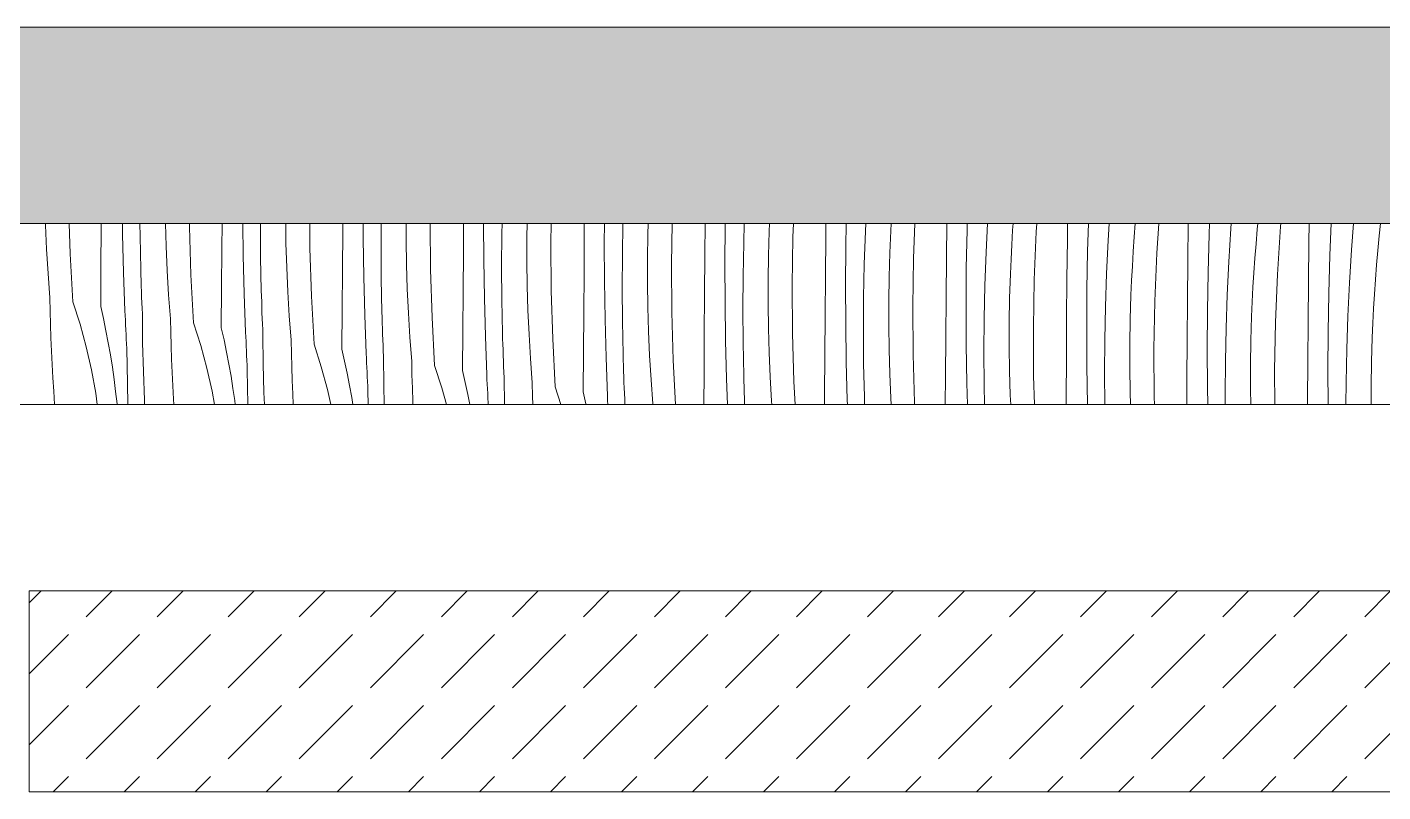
# Model space of a CAD drawing. Header units: millimetres. Extents: x -7826 to 55813, y 465 to 25965.
# Drawn here: x 27764 to 29113, y 20728 to 21489 of the extents above; entities that cross this region are included whole.
import ezdxf

# ---------------------------------------------------------------- set-up
doc = ezdxf.new("R2010")
doc.units = ezdxf.units.MM
doc.layers.add('2D Drafting - General2', color=251, linetype='Continuous', lineweight=15)
doc.layers.add('2D Drafting - General81', color=251, linetype='Continuous', lineweight=20)

# ---------------------------------------------------------------- blocks, each defined once
blk = doc.blocks.new('*X24')
at = {"layer": '2D Drafting - General81', "linetype": 'Continuous'}
for p, q in [((-71034, 69545.1), (-71034, 69546.6)), ((-71032.9, 69521), (-71034, 69545.1)), ((-71009.4, 69516.5), (-71010.3, 69546.6)), ((-70978.8, 69503.2), (-70978.5, 69542.6)), ((-70978.5, 69542.6), (-70978.5, 69546.6)), ((-70957.2, 69535.9), (-70957.4, 69546.6)), ((-70939.9, 69534), (-70940, 69546.6)), ((-70913.9, 69524), (-70914.6, 69546.6)), ((-70890.7, 69543.2), (-70890.7, 69546.6)), ((-70889.3, 69495.4), (-70890.7, 69543.2)), ((-70858.4, 69521.4), (-70858.2, 69546.6)), ((-70837.2, 69514.7), (-70837.6, 69546.6)), ((-70820.1, 69545.9), (-70820.1, 69546.6)), ((-70819.9, 69512.8), (-70820.1, 69545.9)), ((-70794.6, 69526.9), (-70794.9, 69546.6)), ((-70770.7, 69522), (-70770.8, 69546.6)), ((-70738.4, 69500.2), (-70738.1, 69539.6)), ((-70738.1, 69539.6), (-70738, 69546.6)), ((-70717.7, 69531.7), (-70717.7, 69546.6)), ((-70700, 69524.7), (-70699.9, 69546.6)), ((-70674.9, 69529.9), (-70674.9, 69546.6)), ((-70650.6, 69500.8), (-70650.9, 69546.6)), ((-70618, 69518.4), (-70617.8, 69546.6)), ((-70597.6, 69510.5), (-70597.8, 69546.6)), ((-70579.7, 69536.6), (-70579.5, 69546.6)), ((-70554.8, 69532.9), (-70554.6, 69546.6)), ((-70530.8, 69527.5), (-70530.5, 69546.6)), ((-70497.6, 69536.6), (-70497.6, 69546.6)), ((-70477.7, 69527.5), (-70477.6, 69546.6)), ((-70459.7, 69515.4), (-70459.1, 69546.6)), ((-70434.4, 69535.8), (-70434, 69546.6)), ((-70410.8, 69506.3), (-70410.1, 69546.6)), ((-70377.6, 69515.4), (-70377.3, 69546.6)), ((-70357.6, 69506.4), (-70357.4, 69544.5)), ((-70357.4, 69544.5), (-70357.4, 69546.6)), ((-70338.9, 69527.3), (-70338.3, 69546.6)), ((-70314.3, 69514.7), (-70313.6, 69538.8)), ((-70313.6, 69538.8), (-70313.2, 69546.6)), ((-70289.9, 69532.9), (-70289.3, 69546.6)), ((-70257.2, 69533.6), (-70257.1, 69546.6)), ((-70237.3, 69523.3), (-70237, 69546.6)), ((-70218.9, 69506.1), (-70217.8, 69539.1)), ((-70217.8, 69539.1), (-70217.4, 69546.6)), ((-70192.9, 69532.1), (-70192.2, 69546.6)), ((-70169.8, 69511.8), (-70168.4, 69546.6)), ((-70137.1, 69512.4), (-70136.8, 69546.6)), ((-70117.3, 69502.2), (-70116.6, 69540.3)), ((-70116.6, 69540.3), (-70116.5, 69546.6)), ((-70097.7, 69518), (-70096.3, 69546.6)), ((-70072.1, 69525.5), (-70071.2, 69539.9)), ((-70071.2, 69539.9), (-70070.7, 69546.6)), ((-70049.7, 69490.6), (-70047.8, 69538.4)), ((-70047.8, 69538.4), (-70047.2, 69546.6)), ((-70016.7, 69530.6), (-70016.6, 69546.6)), ((-69996.6, 69519.2), (-69995.8, 69546.6)), ((-69976.1, 69529.8), (-69975, 69546.6)), ((-69950.1, 69533.2), (-69949.1, 69546.6)), ((-69927.7, 69517.2), (-69925.8, 69546.6)), ((-69896.7, 69509.4), (-69896.3, 69546.6)), ((-69875.5, 69536.1), (-69875.1, 69546.6)), ((-69856, 69508.6), (-69854, 69541.6)), ((-69854, 69541.6), (-69853.6, 69546.6)), ((-69828.9, 69526.5), (-69827.7, 69541)), ((-69827.7, 69541), (-69827.1, 69546.6)), ((-69807.6, 69496), (-69804.5, 69543.8)), ((-69804.5, 69543.8), (-69804.3, 69546.6)), ((-69776.3, 69527.6), (-69776.1, 69546.6)), ((-69755.4, 69515), (-69754.2, 69546.6)), ((-69733.9, 69520.5), (-69732, 69546.6)), ((-69706.2, 69534.3), (-69704.9, 69546.6)), ((-70956.3, 69497.8), (-70957.2, 69535.9)), ((-70939.2, 69501), (-70939.9, 69534)), ((-70793.9, 69502.8), (-70794.6, 69526.9)), ((-70717.1, 69493.6), (-70717.7, 69531.7)), ((-70699.8, 69491.7), (-70700, 69524.7)), ((-70674.5, 69505.8), (-70674.9, 69529.9)), ((-70580, 69503.5), (-70579.7, 69536.6)), ((-70554.8, 69508.7), (-70554.8, 69532.9)), ((-70530.5, 69479.7), (-70530.8, 69527.5)), ((-70497.9, 69497.2), (-70497.6, 69536.6)), ((-70477.5, 69489.4), (-70477.7, 69527.5)), ((-70434.7, 69511.7), (-70434.4, 69535.8)), ((-70339.6, 69494.3), (-70338.9, 69527.3)), ((-70290.7, 69485.1), (-70289.9, 69532.9)), ((-70257.5, 69494.2), (-70257.2, 69533.6)), ((-70193.5, 69517.6), (-70192.9, 69532.1)), ((-70072.8, 69511), (-70072.1, 69525.5)), ((-70017.1, 69491.2), (-70016.7, 69530.6)), ((-69977.6, 69496.8), (-69976.1, 69529.8)), ((-69951.1, 69518.8), (-69950.1, 69533.2)), ((-69876.5, 69498), (-69875.5, 69536.1)), ((-69830.1, 69512.1), (-69828.9, 69526.5)), ((-69776.6, 69488.2), (-69776.3, 69527.6)), ((-69707.6, 69519.8), (-69706.2, 69534.3)), ((-71031.5, 69496.9), (-71032.9, 69521)), ((-71006.8, 69468.8), (-71009.4, 69516.5)), ((-70912.8, 69499.8), (-70913.9, 69524)), ((-70858.7, 69482.1), (-70858.4, 69521.4)), ((-70836.2, 69476.6), (-70837.2, 69514.7)), ((-70819.2, 69479.8), (-70819.9, 69512.8)), ((-70769.2, 69474.2), (-70770.7, 69522)), ((-70618.3, 69479.1), (-70618, 69518.4)), ((-70459.9, 69482.4), (-70459.7, 69515.4)), ((-70434.7, 69487.6), (-70434.7, 69511.7)), ((-70377.9, 69476.1), (-70377.6, 69515.4)), ((-70314.7, 69490.5), (-70314.3, 69514.7)), ((-70237.6, 69485.2), (-70237.3, 69523.3)), ((-70194.2, 69493.5), (-70193.5, 69517.6)), ((-70170.6, 69464), (-70169.8, 69511.8)), ((-70137.4, 69473.1), (-70137.1, 69512.4)), ((-70098.8, 69485), (-70097.7, 69518)), ((-70073.4, 69496.5), (-70072.8, 69511)), ((-69997.2, 69481), (-69996.6, 69519.2)), ((-69952, 69504.3), (-69951.1, 69518.8)), ((-69929.6, 69469.4), (-69927.7, 69517.2)), ((-69831.1, 69497.6), (-69830.1, 69512.1)), ((-69756.4, 69476.8), (-69755.4, 69515)), ((-69735.9, 69487.5), (-69733.9, 69520.5)), ((-69708.9, 69505.4), (-69707.6, 69519.8)), ((-70979, 69463.9), (-70978.8, 69503.2)), ((-70954.9, 69459.6), (-70956.3, 69497.8)), ((-70939.1, 69495.4), (-70939.2, 69501)), ((-70911.4, 69475.7), (-70912.8, 69499.8)), ((-70792.8, 69478.7), (-70793.9, 69502.8)), ((-70738.6, 69460.9), (-70738.4, 69500.2)), ((-70673.8, 69481.6), (-70674.5, 69505.8)), ((-70649.2, 69453), (-70650.6, 69500.8)), ((-70597, 69472.4), (-70597.6, 69510.5)), ((-70579.7, 69470.5), (-70580, 69503.5)), ((-70554.4, 69484.6), (-70554.8, 69508.7)), ((-70498.2, 69457.9), (-70497.9, 69497.2)), ((-70410.5, 69458.5), (-70410.8, 69506.3)), ((-70357.5, 69468.2), (-70357.6, 69506.4)), ((-70219.5, 69473.1), (-70218.9, 69506.1)), ((-70117.5, 69464), (-70117.3, 69502.2)), ((-69952.8, 69489.8), (-69952, 69504.3)), ((-69897, 69470.1), (-69896.7, 69509.4)), ((-69877.1, 69459.8), (-69876.5, 69498)), ((-69857.6, 69475.6), (-69856, 69508.6)), ((-69831.9, 69483.1), (-69831.1, 69497.6)), ((-69710, 69490.9), (-69708.9, 69505.4)), ((-71029.7, 69472.8), (-71031.5, 69496.9)), ((-70938.9, 69489.9), (-70939.1, 69495.4)), ((-70938.7, 69484.3), (-70938.9, 69489.9)), ((-70938.5, 69478.8), (-70938.7, 69484.3)), ((-70886.8, 69447.6), (-70889.3, 69495.4)), ((-70716.1, 69455.4), (-70717.1, 69493.6)), ((-70699.1, 69458.6), (-70699.8, 69491.7)), ((-70553.7, 69460.4), (-70554.4, 69484.6)), ((-70477, 69451.2), (-70477.5, 69489.4)), ((-70434.4, 69463.4), (-70434.7, 69487.6)), ((-70339.8, 69461.2), (-70339.6, 69494.3)), ((-70314.7, 69466.4), (-70314.7, 69490.5)), ((-70290.4, 69437.3), (-70290.7, 69485.1)), ((-70257.8, 69454.9), (-70257.5, 69494.2)), ((-70237.4, 69447), (-70237.6, 69485.2)), ((-70194.6, 69469.4), (-70194.2, 69493.5)), ((-70099.5, 69451.9), (-70098.8, 69485)), ((-70074.2, 69472.3), (-70073.4, 69496.5)), ((-70050.5, 69442.8), (-70049.7, 69490.6)), ((-70017.4, 69451.9), (-70017.1, 69491.2)), ((-69978.7, 69463.8), (-69977.6, 69496.8)), ((-69953.4, 69475.3), (-69952.8, 69489.8)), ((-69809.6, 69448.3), (-69807.6, 69496)), ((-69776.9, 69448.9), (-69776.6, 69488.2)), ((-69737.5, 69454.5), (-69735.9, 69487.5)), ((-69711, 69476.4), (-69710, 69490.9)), ((-71029.4, 69459.5), (-71029.7, 69472.8)), ((-70938.3, 69473.2), (-70938.5, 69478.8)), ((-70938.1, 69467.7), (-70938.3, 69473.2)), ((-70909.6, 69451.6), (-70911.4, 69475.7)), ((-70859, 69442.7), (-70858.7, 69482.1)), ((-70834.8, 69438.5), (-70836.2, 69476.6)), ((-70819, 69474.3), (-70819.2, 69479.8)), ((-70818.8, 69468.7), (-70819, 69474.3)), ((-70791.3, 69454.6), (-70792.8, 69478.7)), ((-70766.7, 69426.5), (-70769.2, 69474.2)), ((-70672.7, 69457.5), (-70673.8, 69481.6)), ((-70618.6, 69439.7), (-70618.3, 69479.1)), ((-70596.1, 69434.3), (-70597, 69472.4)), ((-70579, 69437.5), (-70579.7, 69470.5)), ((-70529.1, 69431.9), (-70530.5, 69479.7)), ((-70459.7, 69449.3), (-70459.9, 69482.4)), ((-70378.2, 69436.7), (-70377.9, 69476.1)), ((-70219.8, 69440), (-70219.5, 69473.1)), ((-70137.7, 69433.7), (-70137.4, 69473.1)), ((-70074.5, 69448.2), (-70074.2, 69472.3)), ((-69997.4, 69442.8), (-69997.2, 69481)), ((-69954.1, 69451.2), (-69953.4, 69475.3)), ((-69858.7, 69442.6), (-69857.6, 69475.6)), ((-69832.7, 69468.6), (-69831.9, 69483.1)), ((-69757.1, 69438.7), (-69756.4, 69476.8)), ((-69711.9, 69461.9), (-69711, 69476.4)), ((-71029, 69446.2), (-71029.4, 69459.5)), ((-71006.8, 69468.8), (-70999.6, 69446.4)), ((-70979, 69463.9), (-70976.3, 69451.9)), ((-70954.7, 69455), (-70954.9, 69459.6)), ((-70937.9, 69462.1), (-70938.1, 69467.7)), ((-70937.6, 69456.6), (-70937.9, 69462.1)), ((-70818.7, 69463.2), (-70818.8, 69468.7)), ((-70818.5, 69457.6), (-70818.7, 69463.2)), ((-70818.3, 69452.1), (-70818.5, 69457.6)), ((-70738.9, 69421.5), (-70738.6, 69460.9)), ((-70699, 69453.1), (-70699.1, 69458.6)), ((-70671.3, 69433.4), (-70672.7, 69457.5)), ((-70552.6, 69436.3), (-70553.7, 69460.4)), ((-70498.5, 69418.5), (-70498.2, 69457.9)), ((-70433.7, 69439.3), (-70434.4, 69463.4)), ((-70409, 69410.7), (-70410.5, 69458.5)), ((-70356.9, 69430.1), (-70357.5, 69468.2)), ((-70339.6, 69428.2), (-70339.8, 69461.2)), ((-70314.3, 69442.2), (-70314.7, 69466.4)), ((-70194.6, 69445.2), (-70194.6, 69469.4)), ((-70170.3, 69416.1), (-70170.6, 69464)), ((-70117.3, 69425.9), (-70117.5, 69464)), ((-69979.4, 69430.7), (-69978.7, 69463.8)), ((-69930.5, 69421.6), (-69929.6, 69469.4)), ((-69897.3, 69430.7), (-69897, 69470.1)), ((-69877.4, 69421.7), (-69877.1, 69459.8)), ((-69833.3, 69454.1), (-69832.7, 69468.6)), ((-69712.6, 69447.5), (-69711.9, 69461.9)), ((-71028.6, 69432.9), (-71029, 69446.2)), ((-70999.6, 69446.4), (-70993.4, 69423.7)), ((-70976.3, 69451.9), (-70973.8, 69439.9)), ((-70954.5, 69450.3), (-70954.7, 69455)), ((-70954.3, 69445.6), (-70954.5, 69450.3)), ((-70954.1, 69440.9), (-70954.3, 69445.6)), ((-70937.3, 69428), (-70937.6, 69456.6)), ((-70909.3, 69438.3), (-70909.6, 69451.6)), ((-70886.8, 69447.6), (-70879.5, 69425.2)), ((-70818, 69446.5), (-70818.3, 69452.1)), ((-70817.8, 69441), (-70818, 69446.5)), ((-70789.5, 69430.5), (-70791.3, 69454.6)), ((-70714.7, 69417.3), (-70716.1, 69455.4)), ((-70698.8, 69447.5), (-70699, 69453.1)), ((-70698.6, 69442), (-70698.8, 69447.5)), ((-70646.6, 69405.3), (-70649.2, 69453)), ((-70476, 69413.1), (-70477, 69451.2)), ((-70459, 69416.3), (-70459.7, 69449.3)), ((-70258.1, 69415.6), (-70257.8, 69454.9)), ((-70236.8, 69408.9), (-70237.4, 69447)), ((-70194.2, 69421.1), (-70194.6, 69445.2)), ((-70099.7, 69418.9), (-70099.5, 69451.9)), ((-70074.5, 69424), (-70074.5, 69448.2)), ((-70017.7, 69412.6), (-70017.4, 69451.9)), ((-69954.5, 69427), (-69954.1, 69451.2)), ((-69834, 69430), (-69833.3, 69454.1)), ((-69810.4, 69400.4), (-69809.6, 69448.3)), ((-69777.2, 69409.6), (-69776.9, 69448.9)), ((-69738.6, 69421.4), (-69737.5, 69454.5)), ((-69713.2, 69433), (-69712.6, 69447.5)), ((-71028, 69419.6), (-71028.6, 69432.9)), ((-70973.8, 69439.9), (-70971.5, 69427.9)), ((-70953.8, 69436.3), (-70954.1, 69440.9)), ((-70953.6, 69431.6), (-70953.8, 69436.3)), ((-70953.4, 69426.9), (-70953.6, 69431.6)), ((-70909, 69425), (-70909.3, 69438.3)), ((-70859, 69442.7), (-70856.2, 69430.8)), ((-70856.2, 69430.8), (-70853.7, 69418.7)), ((-70834.6, 69433.8), (-70834.8, 69438.5)), ((-70834.4, 69429.1), (-70834.6, 69433.8)), ((-70817.6, 69435.4), (-70817.8, 69441)), ((-70817.2, 69406.8), (-70817.6, 69435.4)), ((-70789.2, 69417.2), (-70789.5, 69430.5)), ((-70698.4, 69436.4), (-70698.6, 69442)), ((-70698.2, 69430.9), (-70698.4, 69436.4)), ((-70698, 69425.3), (-70698.2, 69430.9)), ((-70669.4, 69409.3), (-70671.3, 69433.4)), ((-70618.8, 69400.4), (-70618.6, 69439.7)), ((-70594.7, 69396.1), (-70596.1, 69434.3)), ((-70578.9, 69431.9), (-70579, 69437.5)), ((-70578.7, 69426.4), (-70578.9, 69431.9)), ((-70551.2, 69412.2), (-70552.6, 69436.3)), ((-70526.6, 69384.1), (-70529.1, 69431.9)), ((-70432.6, 69415.1), (-70433.7, 69439.3)), ((-70378.4, 69397.4), (-70378.2, 69436.7)), ((-70355.9, 69391.9), (-70356.9, 69430.1)), ((-70313.6, 69418.1), (-70314.3, 69442.2)), ((-70289, 69389.5), (-70290.4, 69437.3)), ((-70219.5, 69407), (-70219.8, 69440)), ((-70138, 69394.4), (-70137.7, 69433.7)), ((-70050.3, 69395), (-70050.5, 69442.8)), ((-69997.3, 69404.7), (-69997.4, 69442.8)), ((-69979.6, 69397.7), (-69979.4, 69430.7)), ((-69897.6, 69391.4), (-69897.3, 69430.7)), ((-69859.3, 69409.6), (-69858.7, 69442.6)), ((-69834.4, 69405.8), (-69834, 69430)), ((-69757.3, 69400.5), (-69757.1, 69438.7)), ((-69714, 69408.8), (-69713.2, 69433)), ((-71027.4, 69406.3), (-71028, 69419.6)), ((-70993.4, 69423.7), (-70988.2, 69400.8)), ((-70971.5, 69427.9), (-70969.4, 69415.8)), ((-70953.1, 69422.2), (-70953.4, 69426.9)), ((-70952.5, 69387.3), (-70953.1, 69422.2)), ((-70936.6, 69399.4), (-70937.3, 69428)), ((-70908.5, 69411.7), (-70909, 69425)), ((-70879.5, 69425.2), (-70873.3, 69402.6)), ((-70853.7, 69418.7), (-70851.4, 69406.7)), ((-70834.2, 69424.4), (-70834.4, 69429.1)), ((-70834, 69419.8), (-70834.2, 69424.4)), ((-70833.8, 69415.1), (-70834, 69419.8)), ((-70788.9, 69403.8), (-70789.2, 69417.2)), ((-70766.7, 69426.5), (-70759.5, 69404.1)), ((-70738.9, 69421.5), (-70736.2, 69409.6)), ((-70714.5, 69412.6), (-70714.7, 69417.3)), ((-70697.7, 69419.8), (-70698, 69425.3)), ((-70697.5, 69414.2), (-70697.7, 69419.8)), ((-70578.5, 69420.8), (-70578.7, 69426.4)), ((-70578.3, 69415.3), (-70578.5, 69420.8)), ((-70498.7, 69379.2), (-70498.5, 69418.5)), ((-70458.8, 69410.7), (-70459, 69416.3)), ((-70338.9, 69395.1), (-70339.6, 69428.2)), ((-70312.5, 69394), (-70313.6, 69418.1)), ((-70193.5, 69396.9), (-70194.2, 69421.1)), ((-70116.8, 69387.7), (-70117.3, 69425.9)), ((-70099.5, 69385.8), (-70099.7, 69418.9)), ((-70074.2, 69399.9), (-70074.5, 69424)), ((-69954.5, 69402.9), (-69954.5, 69427)), ((-69930.2, 69373.8), (-69930.5, 69421.6)), ((-69877.2, 69383.5), (-69877.4, 69421.7)), ((-69739.3, 69388.4), (-69738.6, 69421.4)), ((-71026.6, 69393), (-71027.4, 69406.3)), ((-70969.4, 69415.8), (-70967.4, 69403.7)), ((-70967.4, 69403.7), (-70965.7, 69391.5)), ((-70908, 69398.4), (-70908.5, 69411.7)), ((-70851.4, 69406.7), (-70849.3, 69394.6)), ((-70833.5, 69410.4), (-70833.8, 69415.1)), ((-70833.3, 69405.7), (-70833.5, 69410.4)), ((-70833.1, 69401.1), (-70833.3, 69405.7)), ((-70816.5, 69378.3), (-70817.2, 69406.8)), ((-70788.4, 69390.5), (-70788.9, 69403.8)), ((-70759.5, 69404.1), (-70753.2, 69381.4)), ((-70736.2, 69409.6), (-70733.7, 69397.6)), ((-70714.3, 69407.9), (-70714.5, 69412.6)), ((-70714.1, 69403.3), (-70714.3, 69407.9)), ((-70713.9, 69398.6), (-70714.1, 69403.3)), ((-70697.1, 69385.7), (-70697.5, 69414.2)), ((-70669.2, 69396), (-70669.4, 69409.3)), ((-70646.6, 69405.3), (-70639.4, 69382.9)), ((-70578.1, 69409.7), (-70578.3, 69415.3)), ((-70577.9, 69404.2), (-70578.1, 69409.7)), ((-70577.7, 69398.6), (-70577.9, 69404.2)), ((-70549.4, 69388.1), (-70551.2, 69412.2)), ((-70474.6, 69374.9), (-70476, 69413.1)), ((-70458.6, 69405.2), (-70458.8, 69410.7)), ((-70458.5, 69399.6), (-70458.6, 69405.2)), ((-70431.1, 69391), (-70432.6, 69415.1)), ((-70406.7, 69366.6), (-70409, 69410.7)), ((-70258.4, 69376.2), (-70258.1, 69415.6)), ((-70235.9, 69370.7), (-70236.8, 69408.9)), ((-70218.8, 69374), (-70219.5, 69407)), ((-70168.9, 69368.3), (-70170.3, 69416.1)), ((-70018, 69373.2), (-70017.7, 69412.6)), ((-69996.7, 69366.6), (-69997.3, 69404.7)), ((-69954.1, 69378.7), (-69954.5, 69402.9)), ((-69859.6, 69376.5), (-69859.3, 69409.6)), ((-69834.4, 69381.7), (-69834.4, 69405.8)), ((-69777.5, 69370.2), (-69777.2, 69409.6)), ((-69714.3, 69384.7), (-69714, 69408.8)), ((-71025.8, 69379.7), (-71026.6, 69393)), ((-70988.2, 69400.8), (-70984, 69377.7)), ((-70965.7, 69391.5), (-70964.2, 69379.3)), ((-70935.6, 69370.9), (-70936.6, 69399.4)), ((-70907.3, 69385.1), (-70908, 69398.4)), ((-70873.3, 69402.6), (-70868.1, 69379.6)), ((-70849.3, 69394.6), (-70847.4, 69382.5)), ((-70832.5, 69366.6), (-70833.1, 69401.1)), ((-70787.9, 69377.2), (-70788.4, 69390.5)), ((-70733.7, 69397.6), (-70731.3, 69385.5)), ((-70713.7, 69393.9), (-70713.9, 69398.6)), ((-70713.5, 69389.2), (-70713.7, 69393.9)), ((-70713.2, 69384.6), (-70713.5, 69389.2)), ((-70668.8, 69382.7), (-70669.2, 69396)), ((-70618.8, 69400.4), (-70616.1, 69388.4)), ((-70594.5, 69391.4), (-70594.7, 69396.1)), ((-70594.3, 69386.8), (-70594.5, 69391.4)), ((-70577.4, 69393.1), (-70577.7, 69398.6)), ((-70577.1, 69366.6), (-70577.4, 69393.1)), ((-70458.3, 69394.1), (-70458.5, 69399.6)), ((-70458.1, 69388.5), (-70458.3, 69394.1)), ((-70429.3, 69367), (-70431.1, 69391)), ((-70378.6, 69366.6), (-70378.4, 69397.4)), ((-70355, 69366.6), (-70355.9, 69391.9)), ((-70338.8, 69389.6), (-70338.9, 69395.1)), ((-70338.6, 69384), (-70338.8, 69389.6)), ((-70311.1, 69369.9), (-70312.5, 69394)), ((-70287.7, 69366.6), (-70289, 69389.5)), ((-70192.4, 69372.8), (-70193.5, 69396.9)), ((-70138.2, 69366.6), (-70138, 69394.4)), ((-70073.5, 69375.8), (-70074.2, 69399.9)), ((-70049.4, 69366.6), (-70050.3, 69395)), ((-69979.4, 69366.6), (-69979.6, 69397.7)), ((-69897.8, 69366.6), (-69897.6, 69391.4)), ((-69810.2, 69366.6), (-69810.4, 69400.4)), ((-69757.2, 69366.6), (-69757.3, 69400.5)), ((-71024.9, 69366.6), (-71025.8, 69379.7)), ((-70984, 69377.7), (-70982.5, 69366.6)), ((-70964.2, 69379.3), (-70962.8, 69367.1)), ((-70952, 69366.6), (-70952.5, 69387.3)), ((-70906.6, 69371.8), (-70907.3, 69385.1)), ((-70868.1, 69379.6), (-70865.7, 69366.6)), ((-70847.4, 69382.5), (-70845.6, 69370.3)), ((-70816.1, 69366.6), (-70816.5, 69378.3)), ((-70787.4, 69366.6), (-70787.9, 69377.2)), ((-70753.2, 69381.4), (-70749.9, 69366.6)), ((-70731.3, 69385.5), (-70729.2, 69373.4)), ((-70713, 69379.9), (-70713.2, 69384.6)), ((-70712.8, 69366.6), (-70713, 69379.9)), ((-70696.7, 69366.6), (-70697.1, 69385.7)), ((-70668.4, 69369.4), (-70668.8, 69382.7)), ((-70639.4, 69382.9), (-70634.9, 69366.6)), ((-70616.1, 69388.4), (-70613.6, 69376.4)), ((-70613.6, 69376.4), (-70611.7, 69366.6)), ((-70594.1, 69382.1), (-70594.3, 69386.8)), ((-70593.8, 69377.4), (-70594.1, 69382.1)), ((-70593.6, 69372.7), (-70593.8, 69377.4)), ((-70549.1, 69374.8), (-70549.4, 69388.1)), ((-70526.6, 69384.1), (-70520.9, 69366.6)), ((-70498.7, 69379.2), (-70496, 69367.2)), ((-70457.8, 69383), (-70458.1, 69388.5)), ((-70457.6, 69377.5), (-70457.8, 69383)), ((-70457.3, 69371.9), (-70457.6, 69377.5)), ((-70338.4, 69378.5), (-70338.6, 69384)), ((-70338.2, 69372.9), (-70338.4, 69378.5)), ((-70258.4, 69366.6), (-70258.4, 69376.2)), ((-70116.2, 69366.6), (-70116.8, 69387.7)), ((-70099.1, 69366.6), (-70099.5, 69385.8)), ((-70073, 69366.6), (-70073.5, 69375.8)), ((-69953.7, 69366.6), (-69954.1, 69378.7)), ((-69876.9, 69366.6), (-69877.2, 69383.5)), ((-69859.5, 69366.6), (-69859.6, 69376.5)), ((-69834.2, 69366.6), (-69834.4, 69381.7)), ((-69739.4, 69366.6), (-69739.3, 69388.4)), ((-69714.3, 69366.6), (-69714.3, 69384.7)), ((-70962.8, 69366.6), (-70962.8, 69367.1)), ((-70935.4, 69366.6), (-70935.6, 69370.9)), ((-70906.2, 69366.6), (-70906.6, 69371.8)), ((-70845.6, 69370.3), (-70845.2, 69366.6)), ((-70729.2, 69373.4), (-70728.1, 69366.6)), ((-70668.3, 69366.6), (-70668.4, 69369.4)), ((-70593.4, 69368.1), (-70593.6, 69372.7)), ((-70593.3, 69366.6), (-70593.4, 69368.1)), ((-70548.9, 69366.6), (-70549.1, 69374.8)), ((-70496, 69367.2), (-70495.9, 69366.6)), ((-70474.4, 69370.3), (-70474.6, 69374.9)), ((-70474.2, 69366.6), (-70474.4, 69370.3)), ((-70457.3, 69366.6), (-70457.3, 69371.9)), ((-70429.3, 69366.6), (-70429.3, 69367)), ((-70338, 69367.4), (-70338.2, 69372.9)), ((-70338, 69366.6), (-70338, 69367.4)), ((-70310.8, 69366.6), (-70311.1, 69369.9)), ((-70235.7, 69366.6), (-70235.9, 69370.7)), ((-70218.7, 69368.4), (-70218.8, 69374)), ((-70218.6, 69366.6), (-70218.7, 69368.4)), ((-70192.1, 69366.6), (-70192.4, 69372.8)), ((-70168.8, 69366.6), (-70168.9, 69368.3)), ((-70018, 69366.6), (-70018, 69373.2)), ((-69930, 69366.6), (-69930.2, 69373.8)), ((-69777.6, 69366.6), (-69777.5, 69370.2))]:
    blk.add_line(p, q, dxfattribs=at)
blk = doc.blocks.new('Wype_nienie_26')
at = {"layer": '2D Drafting - General2', "linetype": 'Continuous'}
for p, q in [((-55900.3, 69546.6), (-72935.9, 69546.6)), ((-72935.9, 69366.6), (-55900.3, 69366.6))]:
    blk.add_line(p, q, dxfattribs=at)
at = {"layer": '2D Drafting - General81', "linetype": 'Continuous'}
blk.add_blockref('*X24', (0, 0), dxfattribs=at)

msp = doc.modelspace()

# ---------------------------------------------------------------- hatches: boundary and pattern name
at = {"layer": '2D Drafting - General81', "linetype": 'Continuous'}
h = msp.add_hatch(dxfattribs=at)
h.set_pattern_fill('SOLID___DASHED', color=256, style=0, pattern_type=2)
h.set_pattern_definition([(45, (98815.82, -48252.71), (-70.71068, 70.71068), []), (45, (98780.46, -48217.35), (-70.71068, 70.71068), [75, -25])])
h.paths.add_polyline_path([(42915.51, 21293.88), (42915.51, 21489.43), (25880.53, 21489.43), (25879.94, 21293.88)], flags=0)
h = msp.add_hatch(dxfattribs=at)
h.set_pattern_fill('BETON', color=256, style=0, pattern_type=2)
h.set_pattern_definition([(45, (98815.82, -48252.71), (-70.71068, 70.71068), [75, -25]), (45, (98815.82, -48182), (-70.71068, 70.71068), [75, -25])])
h.paths.add_polyline_path([(33735.64, 20728.1), (33735.64, 20928.1), (27765.64, 20928.1), (27765.64, 20728.1)], flags=0)

# ---------------------------------------------------------------- linework, layer by layer
at = {"layer": '2D Drafting - General2', "linetype": 'Continuous'}
for p, q in [((27765.64, 20728.1), (27765.64, 20928.1)), ((39724.92, 20728.19), (27765.64, 20728.19))]:
    msp.add_line(p, q, dxfattribs=at)
at = {"layer": '2D Drafting - General2', "linetype": 'Continuous', "flags": 128}
for points in [[(42915.51, 21293.88), (42915.51, 21489.43), (25880.53, 21489.43), (25879.94, 21293.88)], [(33735.64, 20728.1), (33735.64, 20928.1), (27765.64, 20928.1), (27765.64, 20728.1)]]:
    msp.add_lwpolyline(points, close=True, dxfattribs=at)

# ---------------------------------------------------------------- block references
at = {"layer": '2D Drafting - General81', "linetype": 'Continuous'}
msp.add_blockref('Wype_nienie_26', (98815.82, -48252.71), dxfattribs=at)

doc.saveas('drawing.dxf')
